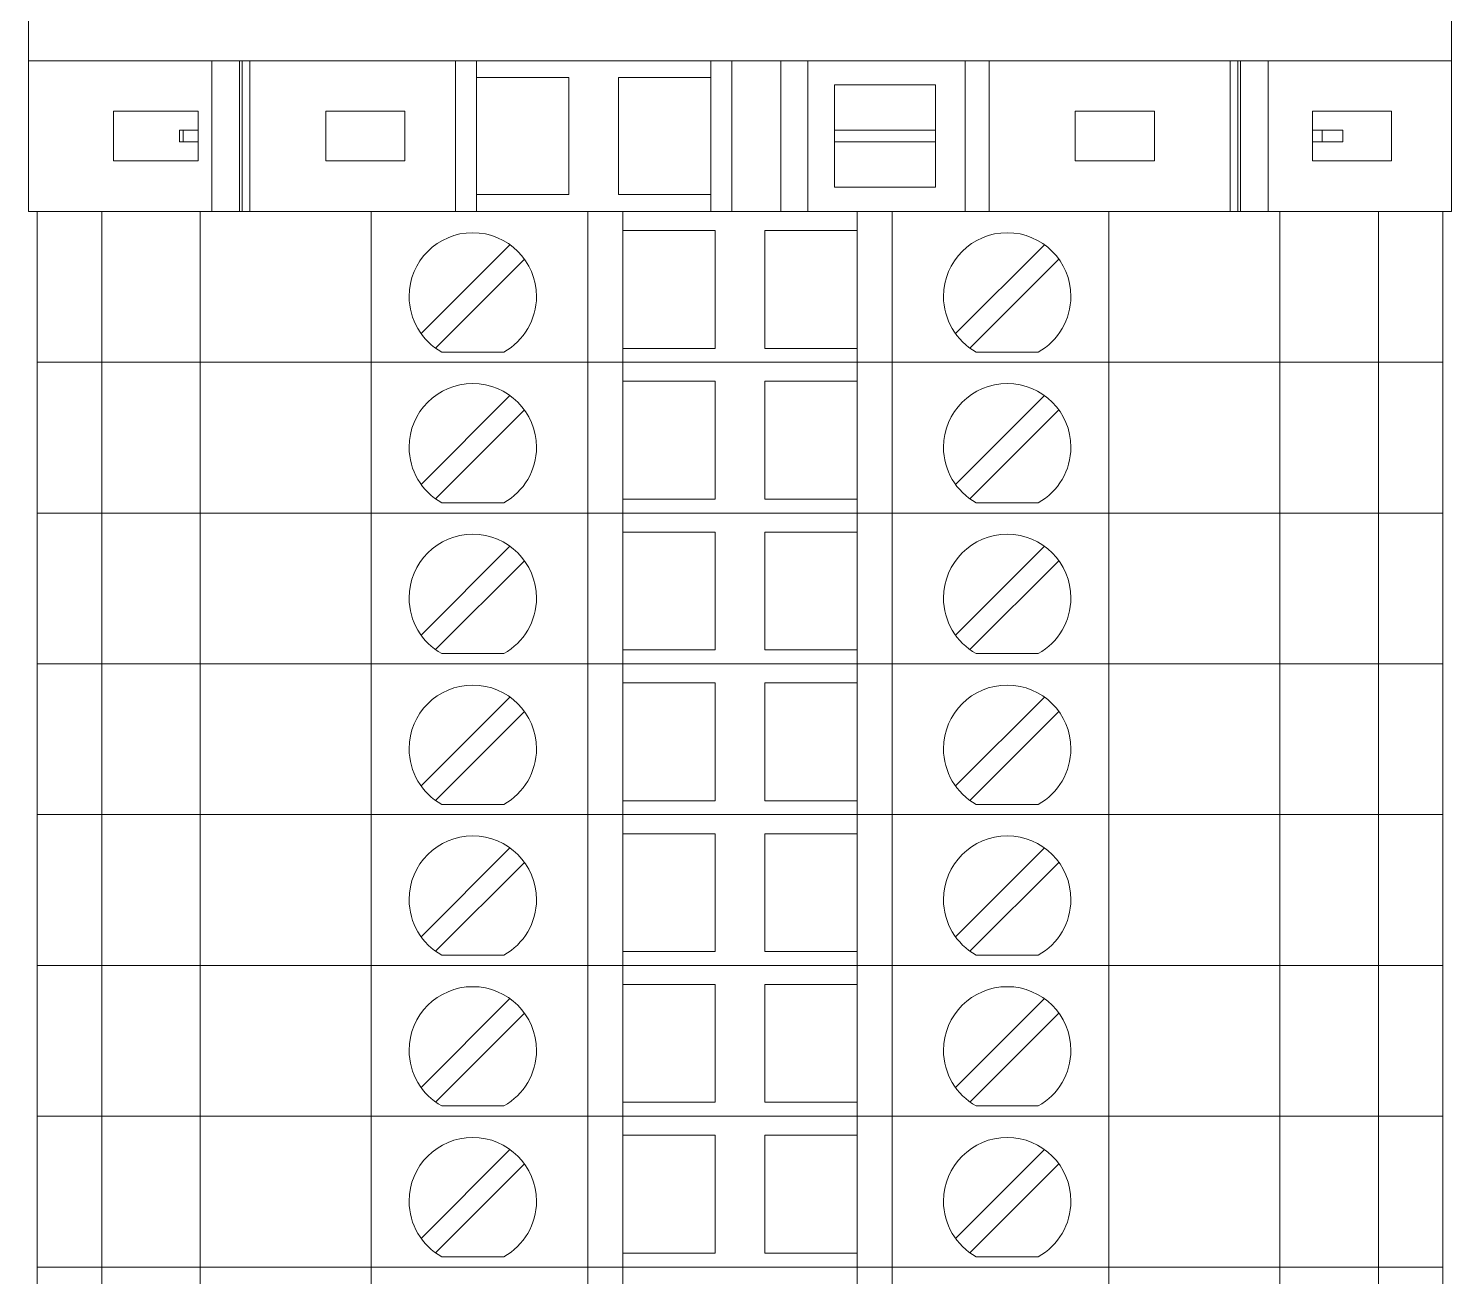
# Model space of a CAD drawing. Header units: millimetres. Extents: x 1880 to 4113, y 771 to 2990.
# Drawn here: x 2250.37 to 2298.97, y 2300.94 to 2343.56 of the extents above; entities that cross this region are included whole.
import ezdxf

# ---------------------------------------------------------------- set-up
doc = ezdxf.new("R2010")
doc.units = ezdxf.units.MM
doc.layers.add('000-PI-Oprema', color=30, linetype='Continuous', lineweight=5)
doc.layers.add('000-PI-ORMAR', color=2, linetype='Continuous')

msp = doc.modelspace()

# ---------------------------------------------------------------- linework, layer by layer
at = {"color": 0, "linetype": 'ByBlock', "lineweight": 0, "ltscale": 0.25}
msp.add_lwpolyline([(2250.372, 2344.663), (2250.372, 2337.313), (2298.972, 2337.313), (2298.972, 2344.663), (2250.372, 2344.663)], dxfattribs=at)
at = {"layer": '000-PI-Oprema', "color": 0, "linetype": 'ByBlock', "lineweight": 0}
for p, q in [((2250.372, 2344.663), (2250.372, 2337.313)), ((2298.972, 2337.313), (2298.972, 2344.663)), ((2256.637, 2342.463), (2250.372, 2342.463)), ((2256.637, 2337.313), (2256.637, 2342.463)), ((2257.574, 2342.463), (2256.637, 2342.463)), ((2257.574, 2337.313), (2257.574, 2342.463)), ((2257.674, 2342.463), (2257.574, 2342.463)), ((2257.674, 2342.463), (2257.674, 2337.313)), ((2257.932, 2342.463), (2257.674, 2342.463)), ((2257.932, 2342.463), (2257.932, 2337.313)), ((2264.953, 2342.463), (2257.932, 2342.463)), ((2264.953, 2342.463), (2265.672, 2342.463)), ((2264.953, 2337.313), (2264.953, 2342.463)), ((2265.672, 2341.888), (2265.672, 2342.463)), ((2265.672, 2342.463), (2273.672, 2342.463)), ((2273.672, 2342.463), (2273.672, 2341.888)), ((2273.672, 2342.463), (2274.39, 2342.463)), ((2274.39, 2342.463), (2276.062, 2342.463)), ((2274.39, 2337.313), (2274.39, 2342.463)), ((2276.987, 2342.463), (2276.062, 2342.463)), ((2276.062, 2342.463), (2276.062, 2337.313)), ((2282.361, 2342.463), (2276.987, 2342.463)), ((2276.987, 2342.463), (2276.987, 2337.313)), ((2282.361, 2342.463), (2282.361, 2337.313)), ((2283.182, 2342.463), (2282.361, 2342.463)), ((2283.182, 2337.313), (2283.182, 2342.463)), ((2283.182, 2342.463), (2291.412, 2342.463)), ((2291.412, 2342.463), (2291.412, 2337.313)), ((2291.412, 2342.463), (2291.67, 2342.463)), ((2291.67, 2337.313), (2291.67, 2342.463)), ((2291.67, 2342.463), (2291.77, 2342.463)), ((2292.707, 2342.463), (2291.77, 2342.463)), ((2291.77, 2337.313), (2291.77, 2342.463)), ((2292.707, 2342.463), (2298.972, 2342.463)), ((2292.707, 2337.313), (2292.707, 2342.463)), ((2265.672, 2337.888), (2265.672, 2341.888)), ((2265.672, 2341.888), (2268.822, 2341.888)), ((2268.822, 2341.888), (2268.822, 2337.888)), ((2270.522, 2341.888), (2273.672, 2341.888)), ((2270.522, 2337.888), (2270.522, 2341.888)), ((2273.672, 2341.888), (2273.672, 2337.888)), ((2277.897, 2341.638), (2281.347, 2341.638)), ((2277.897, 2340.088), (2277.897, 2341.638)), ((2281.347, 2341.638), (2281.347, 2340.088)), ((2253.272, 2339.038), (2253.272, 2340.738)), ((2253.272, 2340.738), (2256.172, 2340.738)), ((2256.172, 2340.738), (2256.172, 2340.088)), ((2260.522, 2340.738), (2263.222, 2340.738)), ((2260.522, 2339.038), (2260.522, 2340.738)), ((2263.222, 2340.738), (2263.222, 2339.038)), ((2286.122, 2340.738), (2288.822, 2340.738)), ((2286.122, 2339.038), (2286.122, 2340.738)), ((2288.822, 2340.738), (2288.822, 2339.038)), ((2294.222, 2340.088), (2294.222, 2340.738)), ((2294.222, 2340.738), (2296.922, 2340.738)), ((2296.922, 2340.738), (2296.922, 2339.038)), ((2255.657, 2340.088), (2255.527, 2340.088)), ((2255.527, 2339.688), (2255.527, 2340.088)), ((2255.657, 2339.688), (2255.527, 2339.688)), ((2255.657, 2340.088), (2255.657, 2339.688)), ((2255.657, 2340.088), (2256.172, 2340.088)), ((2255.657, 2339.688), (2256.172, 2339.688)), ((2256.172, 2340.088), (2256.172, 2339.688)), ((2256.172, 2339.688), (2256.172, 2339.038)), ((2277.897, 2340.088), (2281.347, 2340.088)), ((2277.897, 2339.688), (2277.897, 2340.088)), ((2277.897, 2339.688), (2281.347, 2339.688)), ((2277.897, 2338.138), (2277.897, 2339.688)), ((2281.347, 2340.088), (2281.347, 2339.688)), ((2281.347, 2339.688), (2281.347, 2338.138)), ((2294.222, 2339.688), (2294.222, 2340.088)), ((2294.222, 2340.088), (2294.557, 2340.088)), ((2294.222, 2339.688), (2294.557, 2339.688)), ((2294.222, 2339.038), (2294.222, 2339.688)), ((2294.557, 2340.088), (2294.557, 2339.688)), ((2295.257, 2340.088), (2294.557, 2340.088)), ((2295.257, 2339.688), (2294.557, 2339.688)), ((2295.257, 2340.088), (2295.257, 2339.688)), ((2256.172, 2339.038), (2253.272, 2339.038)), ((2263.222, 2339.038), (2260.522, 2339.038)), ((2288.822, 2339.038), (2286.122, 2339.038)), ((2296.922, 2339.038), (2294.222, 2339.038)), ((2268.822, 2337.888), (2265.672, 2337.888)), ((2265.672, 2337.313), (2265.672, 2337.888)), ((2273.672, 2337.888), (2270.522, 2337.888)), ((2273.672, 2337.888), (2273.672, 2337.313)), ((2281.347, 2338.138), (2277.897, 2338.138)), ((2257.574, 2337.313), (2256.637, 2337.313)), ((2257.674, 2337.313), (2257.574, 2337.313)), ((2257.932, 2337.313), (2257.674, 2337.313)), ((2264.953, 2337.313), (2265.672, 2337.313))]:
    msp.add_line(p, q, dxfattribs=at)
at = {"layer": '000-PI-Oprema', "color": 0, "linetype": 'ByBlock', "lineweight": 0, "ltscale": 0.25}
msp.add_line((2298.972, 2337.313), (2250.372, 2337.313), dxfattribs=at)
at = {"layer": '000-PI-ORMAR', "color": 0, "linetype": 'ByBlock', "lineweight": 0}
for p, q in [((2250.672, 2337.313), (2250.672, 2337.313)), ((2250.672, 2337.313), (2251.355, 2337.313)), ((2250.672, 2332.163), (2250.672, 2337.313)), ((2251.672, 2337.313), (2251.355, 2337.313)), ((2251.672, 2337.313), (2251.672, 2337.313)), ((2252.872, 2337.313), (2251.672, 2337.313)), ((2252.872, 2337.313), (2252.872, 2337.313)), ((2254.464, 2337.313), (2252.872, 2337.313)), ((2252.872, 2332.163), (2252.872, 2337.313)), ((2256.606, 2337.313), (2254.464, 2337.313)), ((2254.922, 2337.313), (2254.922, 2337.313)), ((2256.233, 2332.163), (2256.233, 2337.313)), ((2256.99, 2337.313), (2256.606, 2337.313)), ((2259.498, 2337.313), (2256.99, 2337.313)), ((2257.472, 2337.313), (2257.472, 2337.313)), ((2258.372, 2337.313), (2258.372, 2337.313)), ((2262.072, 2337.313), (2259.498, 2337.313)), ((2269.472, 2337.313), (2262.072, 2337.313)), ((2262.072, 2332.163), (2262.072, 2337.313)), ((2270.672, 2337.313), (2269.472, 2337.313)), ((2269.472, 2332.163), (2269.472, 2337.313)), ((2270.672, 2337.313), (2270.672, 2337.313)), ((2278.672, 2337.313), (2270.672, 2337.313)), ((2270.672, 2332.163), (2270.672, 2337.313)), ((2278.672, 2337.313), (2278.672, 2337.313)), ((2279.872, 2337.313), (2278.672, 2337.313)), ((2278.672, 2332.163), (2278.672, 2337.313)), ((2287.272, 2337.313), (2279.872, 2337.313)), ((2279.872, 2332.163), (2279.872, 2337.313)), ((2284.472, 2337.313), (2284.472, 2337.313)), ((2289.846, 2337.313), (2287.272, 2337.313)), ((2287.272, 2332.163), (2287.272, 2337.313)), ((2289.522, 2337.313), (2289.522, 2337.313)), ((2292.354, 2337.313), (2289.846, 2337.313)), ((2292.172, 2337.313), (2292.172, 2337.313)), ((2292.738, 2337.313), (2292.354, 2337.313)), ((2294.88, 2337.313), (2292.738, 2337.313)), ((2293.111, 2332.163), (2293.111, 2337.313)), ((2294.422, 2337.313), (2294.422, 2337.313)), ((2296.472, 2337.313), (2294.88, 2337.313)), ((2296.472, 2337.313), (2296.472, 2337.313)), ((2296.472, 2337.313), (2298.672, 2337.313)), ((2296.472, 2332.163), (2296.472, 2337.313)), ((2298.672, 2337.313), (2298.672, 2337.313)), ((2298.672, 2332.163), (2298.672, 2337.313)), ((2270.672, 2336.663), (2270.672, 2336.663)), ((2270.672, 2336.663), (2273.822, 2336.663)), ((2273.822, 2336.663), (2273.822, 2332.638)), ((2273.822, 2336.663), (2273.822, 2336.663)), ((2275.522, 2336.663), (2278.672, 2336.663)), ((2275.522, 2332.638), (2275.522, 2336.663)), ((2275.522, 2336.663), (2275.522, 2336.663)), ((2278.672, 2336.663), (2278.672, 2336.663)), ((2266.817, 2336.179), (2263.782, 2333.143)), ((2266.817, 2336.179), (2266.817, 2336.179)), ((2285.067, 2336.179), (2282.032, 2333.143)), ((2285.067, 2336.179), (2285.067, 2336.179)), ((2264.276, 2332.648), (2267.312, 2335.684)), ((2267.312, 2335.684), (2267.312, 2335.684)), ((2269.472, 2333.113), (2269.472, 2335.713)), ((2269.472, 2335.713), (2269.472, 2335.713)), ((2279.872, 2335.713), (2279.872, 2335.713)), ((2279.872, 2333.113), (2279.872, 2335.713)), ((2282.526, 2332.648), (2285.562, 2335.684)), ((2285.562, 2335.684), (2285.562, 2335.684)), ((2263.782, 2333.143), (2263.782, 2333.143)), ((2269.472, 2333.113), (2269.472, 2333.113)), ((2279.872, 2333.113), (2279.872, 2333.113)), ((2282.032, 2333.143), (2282.032, 2333.143)), ((2264.276, 2332.648), (2264.276, 2332.648)), ((2264.488, 2332.513), (2264.488, 2332.513)), ((2264.488, 2332.513), (2266.606, 2332.513)), ((2266.606, 2332.513), (2266.606, 2332.513)), ((2270.672, 2332.638), (2270.672, 2332.638)), ((2273.822, 2332.638), (2270.672, 2332.638)), ((2273.822, 2332.638), (2273.822, 2332.638)), ((2278.672, 2332.638), (2275.522, 2332.638)), ((2275.522, 2332.638), (2275.522, 2332.638)), ((2278.672, 2332.638), (2278.672, 2332.638)), ((2282.526, 2332.648), (2282.526, 2332.648)), ((2282.738, 2332.513), (2282.738, 2332.513)), ((2282.738, 2332.513), (2284.856, 2332.513)), ((2284.856, 2332.513), (2284.856, 2332.513)), ((2250.672, 2332.163), (2250.672, 2332.163)), ((2250.672, 2332.163), (2251.355, 2332.163)), ((2250.672, 2332.163), (2250.672, 2332.163)), ((2250.672, 2332.163), (2251.355, 2332.163)), ((2250.672, 2327.013), (2250.672, 2332.163)), ((2251.672, 2332.163), (2251.355, 2332.163)), ((2251.672, 2332.163), (2251.355, 2332.163)), ((2252.872, 2332.163), (2251.672, 2332.163)), ((2251.672, 2332.163), (2251.672, 2332.163)), ((2251.672, 2332.163), (2251.672, 2332.163)), ((2252.872, 2332.163), (2251.672, 2332.163)), ((2252.172, 2332.163), (2252.172, 2332.163)), ((2254.464, 2332.163), (2252.872, 2332.163)), ((2252.872, 2332.163), (2252.872, 2332.163)), ((2252.872, 2332.163), (2252.872, 2332.163)), ((2254.464, 2332.163), (2252.872, 2332.163)), ((2252.872, 2327.013), (2252.872, 2332.163)), ((2256.606, 2332.163), (2254.464, 2332.163)), ((2256.606, 2332.163), (2254.464, 2332.163)), ((2254.922, 2332.163), (2254.922, 2332.163)), ((2254.922, 2332.163), (2254.922, 2332.163)), ((2256.233, 2327.013), (2256.233, 2332.163)), ((2256.606, 2332.163), (2256.99, 2332.163)), ((2256.99, 2332.163), (2256.606, 2332.163)), ((2256.99, 2332.163), (2259.498, 2332.163)), ((2259.498, 2332.163), (2256.99, 2332.163)), ((2257.472, 2332.163), (2257.472, 2332.163)), ((2257.472, 2332.163), (2257.472, 2332.163)), ((2258.372, 2332.163), (2258.372, 2332.163)), ((2258.372, 2332.163), (2258.372, 2332.163)), ((2258.672, 2332.163), (2258.672, 2332.163)), ((2262.072, 2332.163), (2259.498, 2332.163)), ((2262.072, 2332.163), (2259.498, 2332.163)), ((2269.472, 2332.163), (2262.072, 2332.163)), ((2269.472, 2332.163), (2262.072, 2332.163)), ((2262.072, 2327.013), (2262.072, 2332.163)), ((2270.672, 2332.163), (2269.472, 2332.163)), ((2270.672, 2332.163), (2269.472, 2332.163)), ((2269.472, 2327.013), (2269.472, 2332.163)), ((2278.672, 2332.163), (2270.672, 2332.163)), ((2270.672, 2332.163), (2270.672, 2332.163)), ((2270.672, 2332.163), (2270.672, 2332.163)), ((2278.672, 2332.163), (2270.672, 2332.163)), ((2270.672, 2327.013), (2270.672, 2332.163)), ((2279.872, 2332.163), (2278.672, 2332.163)), ((2278.672, 2332.163), (2278.672, 2332.163)), ((2278.672, 2332.163), (2278.672, 2332.163)), ((2279.872, 2332.163), (2278.672, 2332.163)), ((2278.672, 2327.013), (2278.672, 2332.163)), ((2287.272, 2332.163), (2279.872, 2332.163)), ((2287.272, 2332.163), (2279.872, 2332.163)), ((2279.872, 2327.013), (2279.872, 2332.163)), ((2284.472, 2332.163), (2284.472, 2332.163)), ((2284.472, 2332.163), (2284.472, 2332.163)), ((2289.846, 2332.163), (2287.272, 2332.163)), ((2289.846, 2332.163), (2287.272, 2332.163)), ((2287.272, 2327.013), (2287.272, 2332.163)), ((2289.522, 2332.163), (2289.522, 2332.163)), ((2289.522, 2332.163), (2289.522, 2332.163)), ((2289.846, 2332.163), (2292.354, 2332.163)), ((2292.354, 2332.163), (2289.846, 2332.163)), ((2290.672, 2332.163), (2290.672, 2332.163)), ((2292.172, 2332.163), (2292.172, 2332.163)), ((2292.172, 2332.163), (2292.172, 2332.163)), ((2292.354, 2332.163), (2292.738, 2332.163)), ((2292.738, 2332.163), (2292.354, 2332.163)), ((2294.88, 2332.163), (2292.738, 2332.163)), ((2294.88, 2332.163), (2292.738, 2332.163)), ((2293.111, 2327.013), (2293.111, 2332.163)), ((2294.422, 2332.163), (2294.422, 2332.163)), ((2294.422, 2332.163), (2294.422, 2332.163)), ((2296.472, 2332.163), (2294.88, 2332.163)), ((2296.472, 2332.163), (2294.88, 2332.163)), ((2296.472, 2332.163), (2298.672, 2332.163)), ((2296.472, 2332.163), (2296.472, 2332.163)), ((2296.472, 2332.163), (2296.472, 2332.163)), ((2296.472, 2332.163), (2298.672, 2332.163)), ((2296.472, 2327.013), (2296.472, 2332.163)), ((2298.672, 2332.163), (2298.672, 2332.163)), ((2298.672, 2332.163), (2298.672, 2332.163)), ((2298.672, 2327.013), (2298.672, 2332.163)), ((2270.672, 2331.513), (2270.672, 2331.513)), ((2270.672, 2331.513), (2273.822, 2331.513)), ((2273.822, 2331.513), (2273.822, 2327.488)), ((2273.822, 2331.513), (2273.822, 2331.513)), ((2275.522, 2331.513), (2278.672, 2331.513)), ((2275.522, 2327.488), (2275.522, 2331.513)), ((2275.522, 2331.513), (2275.522, 2331.513)), ((2278.672, 2331.513), (2278.672, 2331.513)), ((2266.817, 2331.029), (2263.782, 2327.993)), ((2266.817, 2331.029), (2266.817, 2331.029)), ((2285.067, 2331.029), (2282.032, 2327.993)), ((2285.067, 2331.029), (2285.067, 2331.029)), ((2264.276, 2327.498), (2267.312, 2330.534)), ((2267.312, 2330.534), (2267.312, 2330.534)), ((2269.472, 2327.963), (2269.472, 2330.563)), ((2269.472, 2330.563), (2269.472, 2330.563)), ((2279.872, 2330.563), (2279.872, 2330.563)), ((2279.872, 2327.963), (2279.872, 2330.563)), ((2282.526, 2327.498), (2285.562, 2330.534)), ((2285.562, 2330.534), (2285.562, 2330.534)), ((2263.782, 2327.993), (2263.782, 2327.993)), ((2269.472, 2327.963), (2269.472, 2327.963)), ((2279.872, 2327.963), (2279.872, 2327.963)), ((2282.032, 2327.993), (2282.032, 2327.993)), ((2264.276, 2327.498), (2264.276, 2327.498)), ((2270.672, 2327.488), (2270.672, 2327.488)), ((2273.822, 2327.488), (2270.672, 2327.488)), ((2273.822, 2327.488), (2273.822, 2327.488)), ((2278.672, 2327.488), (2275.522, 2327.488)), ((2275.522, 2327.488), (2275.522, 2327.488)), ((2278.672, 2327.488), (2278.672, 2327.488)), ((2282.526, 2327.498), (2282.526, 2327.498)), ((2250.672, 2327.013), (2250.672, 2327.013)), ((2250.672, 2327.013), (2251.355, 2327.013)), ((2250.672, 2327.013), (2250.672, 2327.013)), ((2250.672, 2327.013), (2251.355, 2327.013)), ((2250.672, 2321.863), (2250.672, 2327.013)), ((2251.672, 2327.013), (2251.355, 2327.013)), ((2251.672, 2327.013), (2251.355, 2327.013)), ((2252.872, 2327.013), (2251.672, 2327.013)), ((2251.672, 2327.013), (2251.672, 2327.013)), ((2251.672, 2327.013), (2251.672, 2327.013)), ((2252.872, 2327.013), (2251.672, 2327.013)), ((2252.172, 2327.013), (2252.172, 2327.013)), ((2254.464, 2327.013), (2252.872, 2327.013)), ((2252.872, 2327.013), (2252.872, 2327.013)), ((2252.872, 2327.013), (2252.872, 2327.013)), ((2254.464, 2327.013), (2252.872, 2327.013)), ((2252.872, 2321.863), (2252.872, 2327.013)), ((2256.606, 2327.013), (2254.464, 2327.013)), ((2256.606, 2327.013), (2254.464, 2327.013)), ((2254.922, 2327.013), (2254.922, 2327.013)), ((2254.922, 2327.013), (2254.922, 2327.013)), ((2256.233, 2321.863), (2256.233, 2327.013)), ((2256.606, 2327.013), (2256.99, 2327.013)), ((2256.99, 2327.013), (2256.606, 2327.013)), ((2256.99, 2327.013), (2259.498, 2327.013)), ((2259.498, 2327.013), (2256.99, 2327.013)), ((2257.472, 2327.013), (2257.472, 2327.013)), ((2257.472, 2327.013), (2257.472, 2327.013)), ((2258.372, 2327.013), (2258.372, 2327.013)), ((2258.372, 2327.013), (2258.372, 2327.013)), ((2258.672, 2327.013), (2258.672, 2327.013)), ((2262.072, 2327.013), (2259.498, 2327.013)), ((2262.072, 2327.013), (2259.498, 2327.013)), ((2269.472, 2327.013), (2262.072, 2327.013)), ((2269.472, 2327.013), (2262.072, 2327.013)), ((2262.072, 2321.863), (2262.072, 2327.013)), ((2264.488, 2327.363), (2264.488, 2327.363)), ((2264.488, 2327.363), (2266.606, 2327.363)), ((2266.606, 2327.363), (2266.606, 2327.363)), ((2270.672, 2327.013), (2269.472, 2327.013)), ((2270.672, 2327.013), (2269.472, 2327.013)), ((2269.472, 2321.863), (2269.472, 2327.013)), ((2278.672, 2327.013), (2270.672, 2327.013)), ((2270.672, 2327.013), (2270.672, 2327.013)), ((2270.672, 2327.013), (2270.672, 2327.013)), ((2278.672, 2327.013), (2270.672, 2327.013)), ((2270.672, 2321.863), (2270.672, 2327.013)), ((2279.872, 2327.013), (2278.672, 2327.013)), ((2278.672, 2327.013), (2278.672, 2327.013)), ((2278.672, 2327.013), (2278.672, 2327.013)), ((2279.872, 2327.013), (2278.672, 2327.013)), ((2278.672, 2321.863), (2278.672, 2327.013)), ((2287.272, 2327.013), (2279.872, 2327.013)), ((2287.272, 2327.013), (2279.872, 2327.013)), ((2279.872, 2321.863), (2279.872, 2327.013)), ((2282.738, 2327.363), (2282.738, 2327.363)), ((2282.738, 2327.363), (2284.856, 2327.363)), ((2284.472, 2327.013), (2284.472, 2327.013)), ((2284.472, 2327.013), (2284.472, 2327.013)), ((2284.856, 2327.363), (2284.856, 2327.363)), ((2289.846, 2327.013), (2287.272, 2327.013)), ((2289.846, 2327.013), (2287.272, 2327.013)), ((2287.272, 2321.863), (2287.272, 2327.013)), ((2289.522, 2327.013), (2289.522, 2327.013)), ((2289.522, 2327.013), (2289.522, 2327.013)), ((2289.846, 2327.013), (2292.354, 2327.013)), ((2292.354, 2327.013), (2289.846, 2327.013)), ((2290.672, 2327.013), (2290.672, 2327.013)), ((2292.172, 2327.013), (2292.172, 2327.013)), ((2292.172, 2327.013), (2292.172, 2327.013)), ((2292.354, 2327.013), (2292.738, 2327.013)), ((2292.738, 2327.013), (2292.354, 2327.013)), ((2294.88, 2327.013), (2292.738, 2327.013)), ((2294.88, 2327.013), (2292.738, 2327.013)), ((2293.111, 2321.863), (2293.111, 2327.013)), ((2294.422, 2327.013), (2294.422, 2327.013)), ((2294.422, 2327.013), (2294.422, 2327.013)), ((2296.472, 2327.013), (2294.88, 2327.013)), ((2296.472, 2327.013), (2294.88, 2327.013)), ((2296.472, 2327.013), (2298.672, 2327.013)), ((2296.472, 2327.013), (2296.472, 2327.013)), ((2296.472, 2327.013), (2296.472, 2327.013)), ((2296.472, 2327.013), (2298.672, 2327.013)), ((2296.472, 2321.863), (2296.472, 2327.013)), ((2298.672, 2327.013), (2298.672, 2327.013)), ((2298.672, 2327.013), (2298.672, 2327.013)), ((2298.672, 2321.863), (2298.672, 2327.013)), ((2270.672, 2326.363), (2270.672, 2326.363)), ((2270.672, 2326.363), (2273.822, 2326.363)), ((2273.822, 2326.363), (2273.822, 2322.338)), ((2273.822, 2326.363), (2273.822, 2326.363)), ((2275.522, 2326.363), (2278.672, 2326.363)), ((2275.522, 2322.338), (2275.522, 2326.363)), ((2275.522, 2326.363), (2275.522, 2326.363)), ((2278.672, 2326.363), (2278.672, 2326.363)), ((2266.817, 2325.879), (2263.782, 2322.843)), ((2266.817, 2325.879), (2266.817, 2325.879)), ((2285.067, 2325.879), (2282.032, 2322.843)), ((2285.067, 2325.879), (2285.067, 2325.879)), ((2264.276, 2322.348), (2267.312, 2325.384)), ((2267.312, 2325.384), (2267.312, 2325.384)), ((2269.472, 2322.813), (2269.472, 2325.413)), ((2269.472, 2325.413), (2269.472, 2325.413)), ((2279.872, 2325.413), (2279.872, 2325.413)), ((2279.872, 2322.813), (2279.872, 2325.413)), ((2282.526, 2322.348), (2285.562, 2325.384)), ((2285.562, 2325.384), (2285.562, 2325.384)), ((2263.782, 2322.843), (2263.782, 2322.843)), ((2269.472, 2322.813), (2269.472, 2322.813)), ((2279.872, 2322.813), (2279.872, 2322.813)), ((2282.032, 2322.843), (2282.032, 2322.843)), ((2264.276, 2322.348), (2264.276, 2322.348)), ((2264.488, 2322.213), (2264.488, 2322.213)), ((2264.488, 2322.213), (2266.606, 2322.213)), ((2266.606, 2322.213), (2266.606, 2322.213)), ((2270.672, 2322.338), (2270.672, 2322.338)), ((2273.822, 2322.338), (2270.672, 2322.338)), ((2273.822, 2322.338), (2273.822, 2322.338)), ((2278.672, 2322.338), (2275.522, 2322.338)), ((2275.522, 2322.338), (2275.522, 2322.338)), ((2278.672, 2322.338), (2278.672, 2322.338)), ((2282.526, 2322.348), (2282.526, 2322.348)), ((2282.738, 2322.213), (2282.738, 2322.213)), ((2282.738, 2322.213), (2284.856, 2322.213)), ((2284.856, 2322.213), (2284.856, 2322.213)), ((2250.672, 2321.863), (2250.672, 2321.863)), ((2250.672, 2321.863), (2251.355, 2321.863)), ((2250.672, 2321.863), (2250.672, 2321.863)), ((2250.672, 2321.863), (2251.355, 2321.863)), ((2250.672, 2316.713), (2250.672, 2321.863)), ((2251.672, 2321.863), (2251.355, 2321.863)), ((2251.672, 2321.863), (2251.355, 2321.863)), ((2252.872, 2321.863), (2251.672, 2321.863)), ((2251.672, 2321.863), (2251.672, 2321.863)), ((2251.672, 2321.863), (2251.672, 2321.863)), ((2252.872, 2321.863), (2251.672, 2321.863)), ((2252.172, 2321.863), (2252.172, 2321.863)), ((2254.464, 2321.863), (2252.872, 2321.863)), ((2252.872, 2321.863), (2252.872, 2321.863)), ((2252.872, 2321.863), (2252.872, 2321.863)), ((2254.464, 2321.863), (2252.872, 2321.863)), ((2252.872, 2316.713), (2252.872, 2321.863)), ((2256.606, 2321.863), (2254.464, 2321.863)), ((2256.606, 2321.863), (2254.464, 2321.863)), ((2254.922, 2321.863), (2254.922, 2321.863)), ((2254.922, 2321.863), (2254.922, 2321.863)), ((2256.233, 2316.713), (2256.233, 2321.863)), ((2256.606, 2321.863), (2256.99, 2321.863)), ((2256.99, 2321.863), (2256.606, 2321.863)), ((2256.99, 2321.863), (2259.498, 2321.863)), ((2259.498, 2321.863), (2256.99, 2321.863)), ((2257.472, 2321.863), (2257.472, 2321.863)), ((2257.472, 2321.863), (2257.472, 2321.863)), ((2258.372, 2321.863), (2258.372, 2321.863)), ((2258.372, 2321.863), (2258.372, 2321.863)), ((2258.672, 2321.863), (2258.672, 2321.863)), ((2262.072, 2321.863), (2259.498, 2321.863)), ((2262.072, 2321.863), (2259.498, 2321.863)), ((2269.472, 2321.863), (2262.072, 2321.863)), ((2269.472, 2321.863), (2262.072, 2321.863)), ((2262.072, 2316.713), (2262.072, 2321.863)), ((2270.672, 2321.863), (2269.472, 2321.863)), ((2270.672, 2321.863), (2269.472, 2321.863)), ((2269.472, 2316.713), (2269.472, 2321.863)), ((2278.672, 2321.863), (2270.672, 2321.863)), ((2270.672, 2321.863), (2270.672, 2321.863)), ((2270.672, 2321.863), (2270.672, 2321.863)), ((2278.672, 2321.863), (2270.672, 2321.863)), ((2270.672, 2316.713), (2270.672, 2321.863)), ((2279.872, 2321.863), (2278.672, 2321.863)), ((2278.672, 2321.863), (2278.672, 2321.863)), ((2278.672, 2321.863), (2278.672, 2321.863)), ((2279.872, 2321.863), (2278.672, 2321.863)), ((2278.672, 2316.713), (2278.672, 2321.863)), ((2287.272, 2321.863), (2279.872, 2321.863)), ((2287.272, 2321.863), (2279.872, 2321.863)), ((2279.872, 2316.713), (2279.872, 2321.863)), ((2284.472, 2321.863), (2284.472, 2321.863)), ((2284.472, 2321.863), (2284.472, 2321.863)), ((2289.846, 2321.863), (2287.272, 2321.863)), ((2289.846, 2321.863), (2287.272, 2321.863)), ((2287.272, 2316.713), (2287.272, 2321.863)), ((2289.522, 2321.863), (2289.522, 2321.863)), ((2289.522, 2321.863), (2289.522, 2321.863)), ((2289.846, 2321.863), (2292.354, 2321.863)), ((2292.354, 2321.863), (2289.846, 2321.863)), ((2290.672, 2321.863), (2290.672, 2321.863)), ((2292.172, 2321.863), (2292.172, 2321.863)), ((2292.172, 2321.863), (2292.172, 2321.863)), ((2292.354, 2321.863), (2292.738, 2321.863)), ((2292.738, 2321.863), (2292.354, 2321.863)), ((2294.88, 2321.863), (2292.738, 2321.863)), ((2294.88, 2321.863), (2292.738, 2321.863)), ((2293.111, 2316.713), (2293.111, 2321.863)), ((2294.422, 2321.863), (2294.422, 2321.863)), ((2294.422, 2321.863), (2294.422, 2321.863)), ((2296.472, 2321.863), (2294.88, 2321.863)), ((2296.472, 2321.863), (2294.88, 2321.863)), ((2296.472, 2321.863), (2298.672, 2321.863)), ((2296.472, 2321.863), (2296.472, 2321.863)), ((2296.472, 2321.863), (2296.472, 2321.863)), ((2296.472, 2321.863), (2298.672, 2321.863)), ((2296.472, 2316.713), (2296.472, 2321.863)), ((2298.672, 2321.863), (2298.672, 2321.863)), ((2298.672, 2321.863), (2298.672, 2321.863)), ((2298.672, 2316.713), (2298.672, 2321.863)), ((2270.672, 2321.213), (2270.672, 2321.213)), ((2270.672, 2321.213), (2273.822, 2321.213)), ((2273.822, 2321.213), (2273.822, 2317.188)), ((2273.822, 2321.213), (2273.822, 2321.213)), ((2275.522, 2321.213), (2278.672, 2321.213)), ((2275.522, 2317.188), (2275.522, 2321.213)), ((2275.522, 2321.213), (2275.522, 2321.213)), ((2278.672, 2321.213), (2278.672, 2321.213)), ((2266.817, 2320.729), (2263.782, 2317.693)), ((2266.817, 2320.729), (2266.817, 2320.729)), ((2285.067, 2320.729), (2282.032, 2317.693)), ((2285.067, 2320.729), (2285.067, 2320.729)), ((2264.276, 2317.198), (2267.312, 2320.234)), ((2267.312, 2320.234), (2267.312, 2320.234)), ((2269.472, 2317.663), (2269.472, 2320.263)), ((2269.472, 2320.263), (2269.472, 2320.263)), ((2279.872, 2320.263), (2279.872, 2320.263)), ((2279.872, 2317.663), (2279.872, 2320.263)), ((2282.526, 2317.198), (2285.562, 2320.234)), ((2285.562, 2320.234), (2285.562, 2320.234)), ((2263.782, 2317.693), (2263.782, 2317.693)), ((2269.472, 2317.663), (2269.472, 2317.663)), ((2279.872, 2317.663), (2279.872, 2317.663)), ((2282.032, 2317.693), (2282.032, 2317.693)), ((2264.276, 2317.198), (2264.276, 2317.198)), ((2264.488, 2317.063), (2264.488, 2317.063)), ((2264.488, 2317.063), (2266.606, 2317.063)), ((2266.606, 2317.063), (2266.606, 2317.063)), ((2270.672, 2317.188), (2270.672, 2317.188)), ((2273.822, 2317.188), (2270.672, 2317.188)), ((2273.822, 2317.188), (2273.822, 2317.188)), ((2278.672, 2317.188), (2275.522, 2317.188)), ((2275.522, 2317.188), (2275.522, 2317.188)), ((2278.672, 2317.188), (2278.672, 2317.188)), ((2282.526, 2317.198), (2282.526, 2317.198)), ((2282.738, 2317.063), (2282.738, 2317.063)), ((2282.738, 2317.063), (2284.856, 2317.063)), ((2284.856, 2317.063), (2284.856, 2317.063)), ((2250.672, 2316.713), (2250.672, 2316.713)), ((2250.672, 2316.713), (2251.355, 2316.713)), ((2250.672, 2316.713), (2250.672, 2316.713)), ((2250.672, 2316.713), (2251.355, 2316.713)), ((2250.672, 2311.563), (2250.672, 2316.713)), ((2251.672, 2316.713), (2251.355, 2316.713)), ((2251.672, 2316.713), (2251.355, 2316.713)), ((2252.872, 2316.713), (2251.672, 2316.713)), ((2251.672, 2316.713), (2251.672, 2316.713)), ((2251.672, 2316.713), (2251.672, 2316.713)), ((2252.872, 2316.713), (2251.672, 2316.713)), ((2252.172, 2316.713), (2252.172, 2316.713)), ((2254.464, 2316.713), (2252.872, 2316.713)), ((2252.872, 2316.713), (2252.872, 2316.713)), ((2252.872, 2316.713), (2252.872, 2316.713)), ((2254.464, 2316.713), (2252.872, 2316.713)), ((2252.872, 2311.563), (2252.872, 2316.713)), ((2256.606, 2316.713), (2254.464, 2316.713)), ((2256.606, 2316.713), (2254.464, 2316.713)), ((2254.922, 2316.713), (2254.922, 2316.713)), ((2254.922, 2316.713), (2254.922, 2316.713)), ((2256.233, 2311.563), (2256.233, 2316.713)), ((2256.606, 2316.713), (2256.99, 2316.713)), ((2256.99, 2316.713), (2256.606, 2316.713)), ((2256.99, 2316.713), (2259.498, 2316.713)), ((2259.498, 2316.713), (2256.99, 2316.713)), ((2257.472, 2316.713), (2257.472, 2316.713)), ((2257.472, 2316.713), (2257.472, 2316.713)), ((2258.372, 2316.713), (2258.372, 2316.713)), ((2258.372, 2316.713), (2258.372, 2316.713)), ((2258.672, 2316.713), (2258.672, 2316.713)), ((2262.072, 2316.713), (2259.498, 2316.713)), ((2262.072, 2316.713), (2259.498, 2316.713)), ((2269.472, 2316.713), (2262.072, 2316.713)), ((2269.472, 2316.713), (2262.072, 2316.713)), ((2262.072, 2311.563), (2262.072, 2316.713)), ((2270.672, 2316.713), (2269.472, 2316.713)), ((2270.672, 2316.713), (2269.472, 2316.713)), ((2269.472, 2311.563), (2269.472, 2316.713)), ((2278.672, 2316.713), (2270.672, 2316.713)), ((2270.672, 2316.713), (2270.672, 2316.713)), ((2270.672, 2316.713), (2270.672, 2316.713)), ((2278.672, 2316.713), (2270.672, 2316.713)), ((2270.672, 2311.563), (2270.672, 2316.713)), ((2279.872, 2316.713), (2278.672, 2316.713)), ((2278.672, 2316.713), (2278.672, 2316.713)), ((2278.672, 2316.713), (2278.672, 2316.713)), ((2279.872, 2316.713), (2278.672, 2316.713)), ((2278.672, 2311.563), (2278.672, 2316.713)), ((2287.272, 2316.713), (2279.872, 2316.713)), ((2287.272, 2316.713), (2279.872, 2316.713)), ((2279.872, 2311.563), (2279.872, 2316.713)), ((2284.472, 2316.713), (2284.472, 2316.713)), ((2284.472, 2316.713), (2284.472, 2316.713)), ((2289.846, 2316.713), (2287.272, 2316.713)), ((2289.846, 2316.713), (2287.272, 2316.713)), ((2287.272, 2311.563), (2287.272, 2316.713)), ((2289.522, 2316.713), (2289.522, 2316.713)), ((2289.522, 2316.713), (2289.522, 2316.713)), ((2289.846, 2316.713), (2292.354, 2316.713)), ((2292.354, 2316.713), (2289.846, 2316.713)), ((2290.672, 2316.713), (2290.672, 2316.713)), ((2292.172, 2316.713), (2292.172, 2316.713)), ((2292.172, 2316.713), (2292.172, 2316.713)), ((2292.354, 2316.713), (2292.738, 2316.713)), ((2292.738, 2316.713), (2292.354, 2316.713)), ((2294.88, 2316.713), (2292.738, 2316.713)), ((2294.88, 2316.713), (2292.738, 2316.713)), ((2293.111, 2311.563), (2293.111, 2316.713)), ((2294.422, 2316.713), (2294.422, 2316.713)), ((2294.422, 2316.713), (2294.422, 2316.713)), ((2296.472, 2316.713), (2294.88, 2316.713)), ((2296.472, 2316.713), (2294.88, 2316.713)), ((2296.472, 2316.713), (2298.672, 2316.713)), ((2296.472, 2316.713), (2296.472, 2316.713)), ((2296.472, 2316.713), (2296.472, 2316.713)), ((2296.472, 2316.713), (2298.672, 2316.713)), ((2296.472, 2311.563), (2296.472, 2316.713)), ((2298.672, 2316.713), (2298.672, 2316.713)), ((2298.672, 2316.713), (2298.672, 2316.713)), ((2298.672, 2311.563), (2298.672, 2316.713)), ((2270.672, 2316.063), (2270.672, 2316.063)), ((2270.672, 2316.063), (2273.822, 2316.063)), ((2273.822, 2316.063), (2273.822, 2312.038)), ((2273.822, 2316.063), (2273.822, 2316.063)), ((2275.522, 2316.063), (2278.672, 2316.063)), ((2275.522, 2312.038), (2275.522, 2316.063)), ((2275.522, 2316.063), (2275.522, 2316.063)), ((2278.672, 2316.063), (2278.672, 2316.063)), ((2266.817, 2315.579), (2263.782, 2312.543)), ((2266.817, 2315.579), (2266.817, 2315.579)), ((2285.067, 2315.579), (2282.032, 2312.543)), ((2285.067, 2315.579), (2285.067, 2315.579)), ((2264.276, 2312.048), (2267.312, 2315.084)), ((2267.312, 2315.084), (2267.312, 2315.084)), ((2269.472, 2312.513), (2269.472, 2315.113)), ((2269.472, 2315.113), (2269.472, 2315.113)), ((2279.872, 2315.113), (2279.872, 2315.113)), ((2279.872, 2312.513), (2279.872, 2315.113)), ((2282.526, 2312.048), (2285.562, 2315.084)), ((2285.562, 2315.084), (2285.562, 2315.084)), ((2263.782, 2312.543), (2263.782, 2312.543)), ((2269.472, 2312.513), (2269.472, 2312.513)), ((2279.872, 2312.513), (2279.872, 2312.513)), ((2282.032, 2312.543), (2282.032, 2312.543)), ((2264.276, 2312.048), (2264.276, 2312.048)), ((2264.488, 2311.913), (2264.488, 2311.913)), ((2264.488, 2311.913), (2266.606, 2311.913)), ((2266.606, 2311.913), (2266.606, 2311.913)), ((2270.672, 2312.038), (2270.672, 2312.038)), ((2273.822, 2312.038), (2270.672, 2312.038)), ((2273.822, 2312.038), (2273.822, 2312.038)), ((2278.672, 2312.038), (2275.522, 2312.038)), ((2275.522, 2312.038), (2275.522, 2312.038)), ((2278.672, 2312.038), (2278.672, 2312.038)), ((2282.526, 2312.048), (2282.526, 2312.048)), ((2282.738, 2311.913), (2282.738, 2311.913)), ((2282.738, 2311.913), (2284.856, 2311.913)), ((2284.856, 2311.913), (2284.856, 2311.913)), ((2250.672, 2311.563), (2250.672, 2311.563)), ((2250.672, 2311.563), (2251.355, 2311.563)), ((2250.672, 2311.563), (2250.672, 2311.563)), ((2250.672, 2311.563), (2251.355, 2311.563)), ((2250.672, 2306.413), (2250.672, 2311.563)), ((2251.672, 2311.563), (2251.355, 2311.563)), ((2251.672, 2311.563), (2251.355, 2311.563)), ((2252.872, 2311.563), (2251.672, 2311.563)), ((2251.672, 2311.563), (2251.672, 2311.563)), ((2251.672, 2311.563), (2251.672, 2311.563)), ((2252.872, 2311.563), (2251.672, 2311.563)), ((2252.172, 2311.563), (2252.172, 2311.563)), ((2254.464, 2311.563), (2252.872, 2311.563)), ((2252.872, 2311.563), (2252.872, 2311.563)), ((2252.872, 2311.563), (2252.872, 2311.563)), ((2254.464, 2311.563), (2252.872, 2311.563)), ((2252.872, 2306.413), (2252.872, 2311.563)), ((2256.606, 2311.563), (2254.464, 2311.563)), ((2256.606, 2311.563), (2254.464, 2311.563)), ((2254.922, 2311.563), (2254.922, 2311.563)), ((2254.922, 2311.563), (2254.922, 2311.563)), ((2256.233, 2306.413), (2256.233, 2311.563)), ((2256.606, 2311.563), (2256.99, 2311.563)), ((2256.99, 2311.563), (2256.606, 2311.563)), ((2256.99, 2311.563), (2259.498, 2311.563)), ((2259.498, 2311.563), (2256.99, 2311.563)), ((2257.472, 2311.563), (2257.472, 2311.563)), ((2257.472, 2311.563), (2257.472, 2311.563)), ((2258.372, 2311.563), (2258.372, 2311.563)), ((2258.372, 2311.563), (2258.372, 2311.563)), ((2258.672, 2311.563), (2258.672, 2311.563)), ((2262.072, 2311.563), (2259.498, 2311.563)), ((2262.072, 2311.563), (2259.498, 2311.563)), ((2269.472, 2311.563), (2262.072, 2311.563)), ((2269.472, 2311.563), (2262.072, 2311.563)), ((2262.072, 2306.413), (2262.072, 2311.563)), ((2270.672, 2311.563), (2269.472, 2311.563)), ((2270.672, 2311.563), (2269.472, 2311.563)), ((2269.472, 2306.413), (2269.472, 2311.563)), ((2278.672, 2311.563), (2270.672, 2311.563)), ((2270.672, 2311.563), (2270.672, 2311.563)), ((2270.672, 2311.563), (2270.672, 2311.563)), ((2278.672, 2311.563), (2270.672, 2311.563)), ((2270.672, 2306.413), (2270.672, 2311.563)), ((2279.872, 2311.563), (2278.672, 2311.563)), ((2278.672, 2311.563), (2278.672, 2311.563)), ((2278.672, 2311.563), (2278.672, 2311.563)), ((2279.872, 2311.563), (2278.672, 2311.563)), ((2278.672, 2306.413), (2278.672, 2311.563)), ((2287.272, 2311.563), (2279.872, 2311.563)), ((2287.272, 2311.563), (2279.872, 2311.563)), ((2279.872, 2306.413), (2279.872, 2311.563)), ((2284.472, 2311.563), (2284.472, 2311.563)), ((2284.472, 2311.563), (2284.472, 2311.563)), ((2289.846, 2311.563), (2287.272, 2311.563)), ((2289.846, 2311.563), (2287.272, 2311.563)), ((2287.272, 2306.413), (2287.272, 2311.563)), ((2289.522, 2311.563), (2289.522, 2311.563)), ((2289.522, 2311.563), (2289.522, 2311.563)), ((2289.846, 2311.563), (2292.354, 2311.563)), ((2292.354, 2311.563), (2289.846, 2311.563)), ((2290.672, 2311.563), (2290.672, 2311.563)), ((2292.172, 2311.563), (2292.172, 2311.563)), ((2292.172, 2311.563), (2292.172, 2311.563)), ((2292.354, 2311.563), (2292.738, 2311.563)), ((2292.738, 2311.563), (2292.354, 2311.563)), ((2294.88, 2311.563), (2292.738, 2311.563)), ((2294.88, 2311.563), (2292.738, 2311.563)), ((2293.111, 2306.413), (2293.111, 2311.563)), ((2294.422, 2311.563), (2294.422, 2311.563)), ((2294.422, 2311.563), (2294.422, 2311.563)), ((2296.472, 2311.563), (2294.88, 2311.563)), ((2296.472, 2311.563), (2294.88, 2311.563)), ((2296.472, 2311.563), (2298.672, 2311.563)), ((2296.472, 2311.563), (2296.472, 2311.563)), ((2296.472, 2311.563), (2296.472, 2311.563)), ((2296.472, 2311.563), (2298.672, 2311.563)), ((2296.472, 2306.413), (2296.472, 2311.563)), ((2298.672, 2311.563), (2298.672, 2311.563)), ((2298.672, 2311.563), (2298.672, 2311.563)), ((2298.672, 2306.413), (2298.672, 2311.563)), ((2270.672, 2310.913), (2270.672, 2310.913)), ((2270.672, 2310.913), (2273.822, 2310.913)), ((2273.822, 2310.913), (2273.822, 2306.888)), ((2273.822, 2310.913), (2273.822, 2310.913)), ((2275.522, 2310.913), (2278.672, 2310.913)), ((2275.522, 2306.888), (2275.522, 2310.913)), ((2275.522, 2310.913), (2275.522, 2310.913)), ((2278.672, 2310.913), (2278.672, 2310.913)), ((2266.817, 2310.429), (2263.782, 2307.393)), ((2266.817, 2310.429), (2266.817, 2310.429)), ((2269.472, 2307.363), (2269.472, 2309.963)), ((2269.472, 2309.963), (2269.472, 2309.963)), ((2279.872, 2309.963), (2279.872, 2309.963)), ((2279.872, 2307.363), (2279.872, 2309.963)), ((2285.067, 2310.429), (2282.032, 2307.393)), ((2285.067, 2310.429), (2285.067, 2310.429)), ((2264.276, 2306.898), (2267.312, 2309.934)), ((2267.312, 2309.934), (2267.312, 2309.934)), ((2282.526, 2306.898), (2285.562, 2309.934)), ((2285.562, 2309.934), (2285.562, 2309.934)), ((2263.782, 2307.393), (2263.782, 2307.393)), ((2269.472, 2307.363), (2269.472, 2307.363)), ((2279.872, 2307.363), (2279.872, 2307.363)), ((2282.032, 2307.393), (2282.032, 2307.393)), ((2264.276, 2306.898), (2264.276, 2306.898)), ((2264.488, 2306.763), (2264.488, 2306.763)), ((2264.488, 2306.763), (2266.606, 2306.763)), ((2266.606, 2306.763), (2266.606, 2306.763)), ((2270.672, 2306.888), (2270.672, 2306.888)), ((2273.822, 2306.888), (2270.672, 2306.888)), ((2273.822, 2306.888), (2273.822, 2306.888)), ((2278.672, 2306.888), (2275.522, 2306.888)), ((2275.522, 2306.888), (2275.522, 2306.888)), ((2278.672, 2306.888), (2278.672, 2306.888)), ((2282.526, 2306.898), (2282.526, 2306.898)), ((2282.738, 2306.763), (2282.738, 2306.763)), ((2282.738, 2306.763), (2284.856, 2306.763)), ((2284.856, 2306.763), (2284.856, 2306.763)), ((2250.672, 2306.413), (2250.672, 2306.413)), ((2250.672, 2306.413), (2251.355, 2306.413)), ((2250.672, 2306.413), (2250.672, 2306.413)), ((2250.672, 2306.413), (2251.355, 2306.413)), ((2250.672, 2301.263), (2250.672, 2306.413)), ((2251.672, 2306.413), (2251.355, 2306.413)), ((2251.672, 2306.413), (2251.355, 2306.413)), ((2252.872, 2306.413), (2251.672, 2306.413)), ((2251.672, 2306.413), (2251.672, 2306.413)), ((2251.672, 2306.413), (2251.672, 2306.413)), ((2252.872, 2306.413), (2251.672, 2306.413)), ((2252.172, 2306.413), (2252.172, 2306.413)), ((2254.464, 2306.413), (2252.872, 2306.413)), ((2252.872, 2306.413), (2252.872, 2306.413)), ((2252.872, 2306.413), (2252.872, 2306.413)), ((2254.464, 2306.413), (2252.872, 2306.413)), ((2252.872, 2301.263), (2252.872, 2306.413)), ((2256.606, 2306.413), (2254.464, 2306.413)), ((2256.606, 2306.413), (2254.464, 2306.413)), ((2254.922, 2306.413), (2254.922, 2306.413)), ((2254.922, 2306.413), (2254.922, 2306.413)), ((2256.233, 2301.263), (2256.233, 2306.413)), ((2256.606, 2306.413), (2256.99, 2306.413)), ((2256.99, 2306.413), (2256.606, 2306.413)), ((2256.99, 2306.413), (2259.498, 2306.413)), ((2259.498, 2306.413), (2256.99, 2306.413)), ((2257.472, 2306.413), (2257.472, 2306.413)), ((2257.472, 2306.413), (2257.472, 2306.413)), ((2258.372, 2306.413), (2258.372, 2306.413)), ((2258.372, 2306.413), (2258.372, 2306.413)), ((2258.672, 2306.413), (2258.672, 2306.413)), ((2262.072, 2306.413), (2259.498, 2306.413)), ((2262.072, 2306.413), (2259.498, 2306.413)), ((2269.472, 2306.413), (2262.072, 2306.413)), ((2269.472, 2306.413), (2262.072, 2306.413)), ((2262.072, 2301.263), (2262.072, 2306.413)), ((2270.672, 2306.413), (2269.472, 2306.413)), ((2270.672, 2306.413), (2269.472, 2306.413)), ((2269.472, 2301.263), (2269.472, 2306.413)), ((2278.672, 2306.413), (2270.672, 2306.413)), ((2270.672, 2306.413), (2270.672, 2306.413)), ((2270.672, 2306.413), (2270.672, 2306.413)), ((2278.672, 2306.413), (2270.672, 2306.413)), ((2270.672, 2301.263), (2270.672, 2306.413)), ((2279.872, 2306.413), (2278.672, 2306.413)), ((2278.672, 2306.413), (2278.672, 2306.413)), ((2278.672, 2306.413), (2278.672, 2306.413)), ((2279.872, 2306.413), (2278.672, 2306.413)), ((2278.672, 2301.263), (2278.672, 2306.413)), ((2287.272, 2306.413), (2279.872, 2306.413)), ((2287.272, 2306.413), (2279.872, 2306.413)), ((2279.872, 2301.263), (2279.872, 2306.413)), ((2284.472, 2306.413), (2284.472, 2306.413)), ((2284.472, 2306.413), (2284.472, 2306.413)), ((2289.846, 2306.413), (2287.272, 2306.413)), ((2289.846, 2306.413), (2287.272, 2306.413)), ((2287.272, 2301.263), (2287.272, 2306.413)), ((2289.522, 2306.413), (2289.522, 2306.413)), ((2289.522, 2306.413), (2289.522, 2306.413)), ((2289.846, 2306.413), (2292.354, 2306.413)), ((2292.354, 2306.413), (2289.846, 2306.413)), ((2290.672, 2306.413), (2290.672, 2306.413)), ((2292.172, 2306.413), (2292.172, 2306.413)), ((2292.172, 2306.413), (2292.172, 2306.413)), ((2292.354, 2306.413), (2292.738, 2306.413)), ((2292.738, 2306.413), (2292.354, 2306.413)), ((2294.88, 2306.413), (2292.738, 2306.413)), ((2294.88, 2306.413), (2292.738, 2306.413)), ((2293.111, 2301.263), (2293.111, 2306.413)), ((2294.422, 2306.413), (2294.422, 2306.413)), ((2294.422, 2306.413), (2294.422, 2306.413)), ((2296.472, 2306.413), (2294.88, 2306.413)), ((2296.472, 2306.413), (2294.88, 2306.413)), ((2296.472, 2306.413), (2298.672, 2306.413)), ((2296.472, 2306.413), (2296.472, 2306.413)), ((2296.472, 2306.413), (2296.472, 2306.413)), ((2296.472, 2306.413), (2298.672, 2306.413)), ((2296.472, 2301.263), (2296.472, 2306.413)), ((2298.672, 2306.413), (2298.672, 2306.413)), ((2298.672, 2306.413), (2298.672, 2306.413)), ((2298.672, 2301.263), (2298.672, 2306.413)), ((2270.672, 2305.763), (2270.672, 2305.763)), ((2270.672, 2305.763), (2273.822, 2305.763)), ((2273.822, 2305.763), (2273.822, 2301.738)), ((2273.822, 2305.763), (2273.822, 2305.763)), ((2275.522, 2305.763), (2278.672, 2305.763)), ((2275.522, 2301.738), (2275.522, 2305.763)), ((2275.522, 2305.763), (2275.522, 2305.763)), ((2278.672, 2305.763), (2278.672, 2305.763)), ((2266.817, 2305.279), (2263.782, 2302.243)), ((2266.817, 2305.279), (2266.817, 2305.279)), ((2285.067, 2305.279), (2282.032, 2302.243)), ((2285.067, 2305.279), (2285.067, 2305.279)), ((2264.276, 2301.748), (2267.312, 2304.784)), ((2267.312, 2304.784), (2267.312, 2304.784)), ((2269.472, 2302.213), (2269.472, 2304.813)), ((2269.472, 2304.813), (2269.472, 2304.813)), ((2279.872, 2304.813), (2279.872, 2304.813)), ((2279.872, 2302.213), (2279.872, 2304.813)), ((2282.526, 2301.748), (2285.562, 2304.784)), ((2285.562, 2304.784), (2285.562, 2304.784)), ((2263.782, 2302.243), (2263.782, 2302.243)), ((2269.472, 2302.213), (2269.472, 2302.213)), ((2279.872, 2302.213), (2279.872, 2302.213)), ((2282.032, 2302.243), (2282.032, 2302.243)), ((2264.276, 2301.748), (2264.276, 2301.748)), ((2270.672, 2301.738), (2270.672, 2301.738)), ((2273.822, 2301.738), (2270.672, 2301.738)), ((2273.822, 2301.738), (2273.822, 2301.738)), ((2278.672, 2301.738), (2275.522, 2301.738)), ((2275.522, 2301.738), (2275.522, 2301.738)), ((2278.672, 2301.738), (2278.672, 2301.738)), ((2282.526, 2301.748), (2282.526, 2301.748)), ((2250.672, 2301.263), (2250.672, 2301.263)), ((2250.672, 2301.263), (2251.355, 2301.263)), ((2250.672, 2301.263), (2250.672, 2301.263)), ((2250.672, 2301.263), (2251.355, 2301.263)), ((2250.672, 2296.113), (2250.672, 2301.263)), ((2251.672, 2301.263), (2251.355, 2301.263)), ((2251.672, 2301.263), (2251.355, 2301.263)), ((2252.872, 2301.263), (2251.672, 2301.263)), ((2251.672, 2301.263), (2251.672, 2301.263)), ((2251.672, 2301.263), (2251.672, 2301.263)), ((2252.872, 2301.263), (2251.672, 2301.263)), ((2252.172, 2301.263), (2252.172, 2301.263)), ((2254.464, 2301.263), (2252.872, 2301.263)), ((2252.872, 2301.263), (2252.872, 2301.263)), ((2252.872, 2301.263), (2252.872, 2301.263)), ((2254.464, 2301.263), (2252.872, 2301.263)), ((2252.872, 2296.113), (2252.872, 2301.263)), ((2256.606, 2301.263), (2254.464, 2301.263)), ((2256.606, 2301.263), (2254.464, 2301.263)), ((2254.922, 2301.263), (2254.922, 2301.263)), ((2254.922, 2301.263), (2254.922, 2301.263)), ((2256.233, 2296.113), (2256.233, 2301.263)), ((2256.606, 2301.263), (2256.99, 2301.263)), ((2256.99, 2301.263), (2256.606, 2301.263)), ((2256.99, 2301.263), (2259.498, 2301.263)), ((2259.498, 2301.263), (2256.99, 2301.263)), ((2257.472, 2301.263), (2257.472, 2301.263)), ((2257.472, 2301.263), (2257.472, 2301.263)), ((2258.372, 2301.263), (2258.372, 2301.263)), ((2258.372, 2301.263), (2258.372, 2301.263)), ((2258.672, 2301.263), (2258.672, 2301.263)), ((2262.072, 2301.263), (2259.498, 2301.263)), ((2262.072, 2301.263), (2259.498, 2301.263)), ((2269.472, 2301.263), (2262.072, 2301.263)), ((2269.472, 2301.263), (2262.072, 2301.263)), ((2262.072, 2296.113), (2262.072, 2301.263)), ((2264.488, 2301.613), (2264.488, 2301.613)), ((2264.488, 2301.613), (2266.606, 2301.613)), ((2266.606, 2301.613), (2266.606, 2301.613)), ((2270.672, 2301.263), (2269.472, 2301.263)), ((2270.672, 2301.263), (2269.472, 2301.263)), ((2269.472, 2296.113), (2269.472, 2301.263)), ((2278.672, 2301.263), (2270.672, 2301.263)), ((2270.672, 2301.263), (2270.672, 2301.263)), ((2270.672, 2301.263), (2270.672, 2301.263)), ((2278.672, 2301.263), (2270.672, 2301.263)), ((2270.672, 2296.113), (2270.672, 2301.263)), ((2279.872, 2301.263), (2278.672, 2301.263)), ((2278.672, 2301.263), (2278.672, 2301.263)), ((2278.672, 2301.263), (2278.672, 2301.263)), ((2279.872, 2301.263), (2278.672, 2301.263)), ((2278.672, 2296.113), (2278.672, 2301.263)), ((2287.272, 2301.263), (2279.872, 2301.263)), ((2287.272, 2301.263), (2279.872, 2301.263)), ((2279.872, 2296.113), (2279.872, 2301.263)), ((2282.738, 2301.613), (2282.738, 2301.613)), ((2282.738, 2301.613), (2284.856, 2301.613)), ((2284.472, 2301.263), (2284.472, 2301.263)), ((2284.472, 2301.263), (2284.472, 2301.263)), ((2284.856, 2301.613), (2284.856, 2301.613)), ((2289.846, 2301.263), (2287.272, 2301.263)), ((2289.846, 2301.263), (2287.272, 2301.263)), ((2287.272, 2296.113), (2287.272, 2301.263)), ((2289.522, 2301.263), (2289.522, 2301.263)), ((2289.522, 2301.263), (2289.522, 2301.263)), ((2289.846, 2301.263), (2292.354, 2301.263)), ((2292.354, 2301.263), (2289.846, 2301.263)), ((2290.672, 2301.263), (2290.672, 2301.263)), ((2292.172, 2301.263), (2292.172, 2301.263)), ((2292.172, 2301.263), (2292.172, 2301.263)), ((2292.354, 2301.263), (2292.738, 2301.263)), ((2292.738, 2301.263), (2292.354, 2301.263)), ((2294.88, 2301.263), (2292.738, 2301.263)), ((2294.88, 2301.263), (2292.738, 2301.263)), ((2293.111, 2296.113), (2293.111, 2301.263)), ((2294.422, 2301.263), (2294.422, 2301.263)), ((2294.422, 2301.263), (2294.422, 2301.263)), ((2296.472, 2301.263), (2294.88, 2301.263)), ((2296.472, 2301.263), (2294.88, 2301.263)), ((2296.472, 2301.263), (2298.672, 2301.263)), ((2296.472, 2301.263), (2296.472, 2301.263)), ((2296.472, 2301.263), (2296.472, 2301.263)), ((2296.472, 2301.263), (2298.672, 2301.263)), ((2296.472, 2296.113), (2296.472, 2301.263)), ((2298.672, 2301.263), (2298.672, 2301.263)), ((2298.672, 2301.263), (2298.672, 2301.263)), ((2298.672, 2296.113), (2298.672, 2301.263))]:
    msp.add_line(p, q, dxfattribs=at)
for centre, start, end in [((2265.547, 2334.413), 360, 180), ((2283.797, 2334.413), 360, 180), ((2265.547, 2334.413), 180, 240.8754), ((2265.547, 2334.413), 299.1246, 360), ((2283.797, 2334.413), 180, 240.8754), ((2283.797, 2334.413), 299.1246, 360), ((2265.547, 2329.263), 360, 180), ((2283.797, 2329.263), 360, 180), ((2265.547, 2329.263), 180, 240.8754), ((2265.547, 2329.263), 299.1246, 360), ((2283.797, 2329.263), 180, 240.8754), ((2283.797, 2329.263), 299.1246, 360), ((2265.547, 2324.113), 360, 180), ((2283.797, 2324.113), 360, 180), ((2265.547, 2324.113), 180, 240.8754), ((2265.547, 2324.113), 299.1246, 360), ((2283.797, 2324.113), 180, 240.8754), ((2283.797, 2324.113), 299.1246, 360), ((2265.547, 2318.963), 360, 180), ((2283.797, 2318.963), 360, 180), ((2265.547, 2318.963), 180, 240.8754), ((2265.547, 2318.963), 299.1246, 360), ((2283.797, 2318.963), 180, 240.8754), ((2283.797, 2318.963), 299.1246, 360), ((2265.547, 2313.813), 360, 180), ((2283.797, 2313.813), 360, 180), ((2265.547, 2313.813), 180, 240.8754), ((2265.547, 2313.813), 299.1246, 360), ((2283.797, 2313.813), 180, 240.8754), ((2283.797, 2313.813), 299.1246, 360), ((2265.547, 2308.663), 360, 180), ((2283.797, 2308.663), 360, 180), ((2265.547, 2308.663), 180, 240.8754), ((2265.547, 2308.663), 299.1246, 360), ((2283.797, 2308.663), 180, 240.8754), ((2283.797, 2308.663), 299.1246, 360), ((2265.547, 2303.513), 360, 180), ((2283.797, 2303.513), 360, 180), ((2265.547, 2303.513), 180, 240.8754), ((2265.547, 2303.513), 299.1246, 360), ((2283.797, 2303.513), 180, 240.8754), ((2283.797, 2303.513), 299.1246, 360)]:
    msp.add_arc(centre, 2.175, start, end, dxfattribs=at)

doc.saveas('drawing.dxf')
